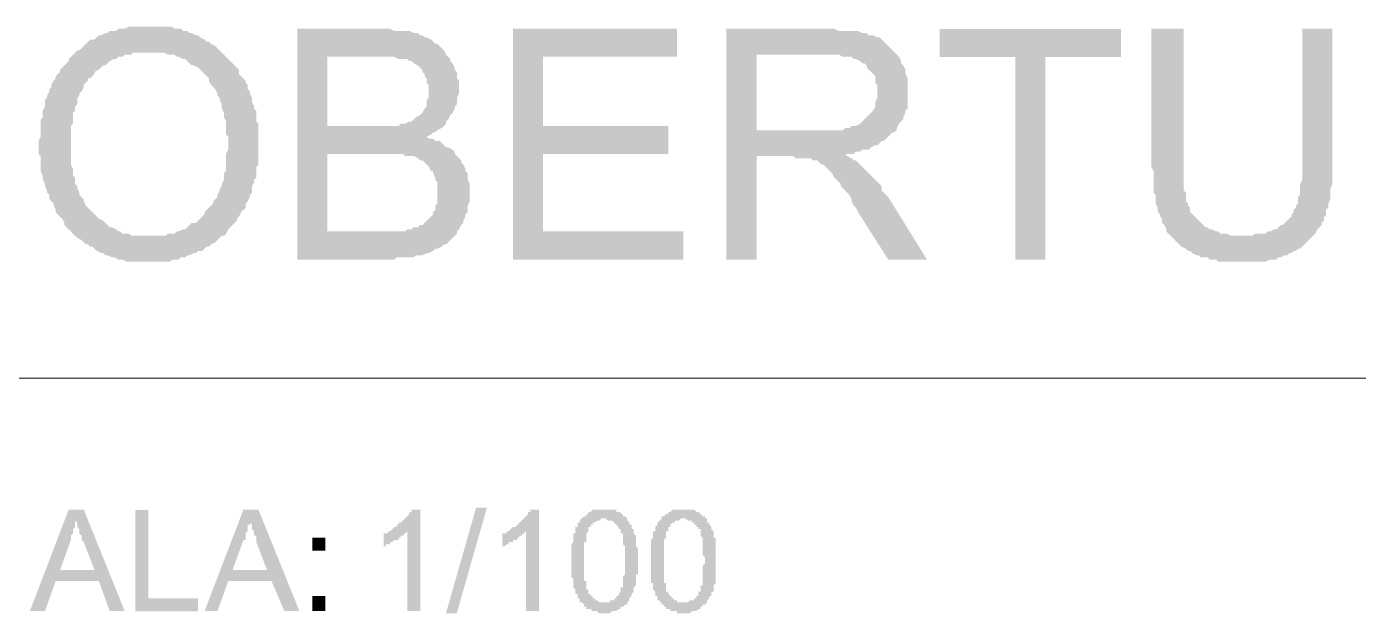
# Model space of a CAD drawing. Header units: millimetres. Extents: x 905 to 942.7, y 610.5 to 634.5.
# Drawn here: x 907.418 to 910.033, y 610.942 to 612.094 of the extents above; entities that cross this region are included whole.
import ezdxf

# ---------------------------------------------------------------- set-up
doc = ezdxf.new("R2010")
doc.units = ezdxf.units.MM
doc.layers.add('PDF5_SIMB_02', color=7, linetype='Continuous')
doc.layers.add('PDF5_SIMB_TXT', color=7, linetype='Continuous')

msp = doc.modelspace()

# ---------------------------------------------------------------- hatches: boundary and pattern name
at = {"layer": 'PDF5_SIMB_TXT', "transparency": 33554559}
h = msp.add_hatch(color=256, dxfattribs=at)
h.paths.add_polyline_path([(907.4418, 611.8569), (907.4418, 611.8653), (907.4418, 611.8696), (907.446, 611.878), (907.446, 611.8865), (907.446, 611.8907), (907.446, 611.8992), (907.446, 611.9034), (907.446, 611.9119), (907.4502, 611.9161), (907.4502, 611.9246), (907.4502, 611.9288), (907.4545, 611.9373), (907.4545, 611.9415), (907.4545, 611.95), (907.4587, 611.9542), (907.4587, 611.9585), (907.4629, 611.9669), (907.4629, 611.9712), (907.4672, 611.9754), (907.4672, 611.9796), (907.4714, 611.9881), (907.4756, 611.9923), (907.4756, 611.9966), (907.4799, 612.0008), (907.4841, 612.005), (907.4841, 612.0093), (907.4883, 612.0135), (907.4926, 612.0177), (907.4968, 612.022), (907.501, 612.0262), (907.501, 612.0304), (907.5053, 612.0347), (907.5095, 612.0389), (907.5137, 612.0431), (907.518, 612.0474), (907.5222, 612.0474), (907.5264, 612.0516), (907.5307, 612.0558), (907.5349, 612.0601), (907.5391, 612.0643), (907.5434, 612.0685), (907.5518, 612.0685), (907.5561, 612.0728), (907.5603, 612.077), (907.5645, 612.077), (907.573, 612.0812), (907.5772, 612.0812), (907.5815, 612.0855), (907.5899, 612.0855), (907.5942, 612.0855), (907.5984, 612.0897), (907.6069, 612.0897), (907.6111, 612.0897), (907.6196, 612.0939), (907.6238, 612.0939), (907.6323, 612.0939), (907.6365, 612.0939), (907.645, 612.0939), (907.6492, 612.0939), (907.6577, 612.0939), (907.6577, 612.0939), (907.6661, 612.0939), (907.6704, 612.0939), (907.6788, 612.0939), (907.6831, 612.0939), (907.6915, 612.0939), (907.6958, 612.0939), (907.7042, 612.0939), (907.7085, 612.0897), (907.7169, 612.0897), (907.7212, 612.0897), (907.7254, 612.0855), (907.7339, 612.0855), (907.7381, 612.0812), (907.7423, 612.0812), (907.7508, 612.077), (907.755, 612.077), (907.7593, 612.0728), (907.7677, 612.0685), (907.772, 612.0643), (907.772, 612.0643), (907.7762, 612.0643), (907.7804, 612.0601), (907.7889, 612.0558), (907.7931, 612.0516), (907.7974, 612.0474), (907.8016, 612.0431), (907.8059, 612.0389), (907.8101, 612.0347), (907.8143, 612.0304), (907.8186, 612.0262), (907.8228, 612.022), (907.827, 612.0177), (907.8313, 612.0135), (907.8355, 612.0093), (907.8355, 612.0008), (907.8397, 611.9966), (907.844, 611.9923), (907.8482, 611.9881), (907.8482, 611.9839), (907.8524, 611.9796), (907.8524, 611.9712), (907.8567, 611.9669), (907.8567, 611.9627), (907.8609, 611.9542), (907.8609, 611.95), (907.8609, 611.9458), (907.8651, 611.9373), (907.8651, 611.9331), (907.8694, 611.9288), (907.8694, 611.9204), (907.8694, 611.9161), (907.8694, 611.9077), (907.8736, 611.9034), (907.8736, 611.895), (907.8736, 611.8907), (907.8736, 611.8823), (907.8736, 611.878), (907.8736, 611.8696), (907.8736, 611.8653), (907.8736, 611.8611), (907.8736, 611.8569), (907.8736, 611.8484), (907.8736, 611.8442), (907.8736, 611.8357), (907.8736, 611.8315), (907.8736, 611.823), (907.8694, 611.8188), (907.8694, 611.8103), (907.8694, 611.8061), (907.8694, 611.7976), (907.8651, 611.7934), (907.8651, 611.7891), (907.8609, 611.7807), (907.8609, 611.7764), (907.8609, 611.768), (907.8567, 611.7637), (907.8567, 611.7595), (907.8524, 611.751), (907.8482, 611.7468), (907.8482, 611.7426), (907.8482, 611.7383), (907.844, 611.7341), (907.8397, 611.7299), (907.8355, 611.7214), (907.8313, 611.7172), (907.8313, 611.7129), (907.827, 611.7087), (907.8228, 611.7045), (907.8186, 611.7002), (907.8143, 611.696), (907.8101, 611.6875), (907.8059, 611.6833), (907.8016, 611.6833), (907.7974, 611.6791), (907.7931, 611.6748), (907.7889, 611.6706), (907.7804, 611.6664), (907.7762, 611.6621), (907.772, 611.6621), (907.7677, 611.6579), (907.7635, 611.6537), (907.755, 611.6537), (907.7508, 611.6494), (907.7466, 611.6494), (907.7381, 611.6452), (907.7339, 611.6452), (907.7296, 611.641), (907.7212, 611.641), (907.7169, 611.6367), (907.7127, 611.6367), (907.7042, 611.6367), (907.7, 611.6325), (907.6915, 611.6325), (907.6873, 611.6325), (907.6788, 611.6325), (907.6746, 611.6325), (907.6661, 611.6325), (907.6619, 611.6325), (907.6577, 611.6325), (907.6534, 611.6325), (907.645, 611.6325), (907.6407, 611.6325), (907.6323, 611.6325), (907.628, 611.6325), (907.6196, 611.6325), (907.6153, 611.6325), (907.6069, 611.6367), (907.6026, 611.6367), (907.5984, 611.6367), (907.5899, 611.641), (907.5857, 611.641), (907.5772, 611.6452), (907.573, 611.6452), (907.5688, 611.6494), (907.5645, 611.6494), (907.5561, 611.6537), (907.5518, 611.6579), (907.5476, 611.6621), (907.5434, 611.6621), (907.5391, 611.6664), (907.5349, 611.6664), (907.5307, 611.6706), (907.5264, 611.6748), (907.518, 611.6791), (907.5137, 611.6833), (907.5095, 611.6875), (907.5053, 611.6918), (907.501, 611.696), (907.4968, 611.7002), (907.4926, 611.7045), (907.4926, 611.7087), (907.4883, 611.7172), (907.4841, 611.7214), (907.4799, 611.7256), (907.4756, 611.7299), (907.4756, 611.7341), (907.4714, 611.7426), (907.4714, 611.7468), (907.4672, 611.751), (907.4629, 611.7553), (907.4629, 611.7637), (907.4587, 611.768), (907.4587, 611.7722), (907.4545, 611.7807), (907.4545, 611.7849), (907.4502, 611.7934), (907.4502, 611.7976), (907.4502, 611.8018), (907.446, 611.8103), (907.446, 611.8145), (907.446, 611.823), (907.446, 611.8272), (907.446, 611.8357), (907.446, 611.8399), (907.4418, 611.8442), (907.4418, 611.8526), (907.4418, 611.8569)], flags=0)
h.paths.add_polyline_path([(907.5053, 611.8569), (907.5053, 611.8484), (907.5053, 611.8442), (907.5053, 611.8357), (907.5053, 611.8272), (907.5053, 611.823), (907.5095, 611.8145), (907.5095, 611.8103), (907.5095, 611.8018), (907.5137, 611.7976), (907.5137, 611.7934), (907.5137, 611.7849), (907.518, 611.7807), (907.518, 611.7764), (907.5222, 611.768), (907.5222, 611.7637), (907.5264, 611.7595), (907.5307, 611.7553), (907.5307, 611.751), (907.5349, 611.7426), (907.5391, 611.7383), (907.5434, 611.7341), (907.5476, 611.7299), (907.5476, 611.7299), (907.5518, 611.7256), (907.5561, 611.7214), (907.5603, 611.7172), (907.5688, 611.7129), (907.573, 611.7087), (907.5772, 611.7045), (907.5815, 611.7002), (907.5857, 611.7002), (907.5942, 611.696), (907.5984, 611.6918), (907.6026, 611.6918), (907.6069, 611.6875), (907.6153, 611.6875), (907.6196, 611.6875), (907.6238, 611.6833), (907.6323, 611.6833), (907.6365, 611.6833), (907.645, 611.6833), (907.6492, 611.6833), (907.6577, 611.6833), (907.6577, 611.6833), (907.6661, 611.6833), (907.6704, 611.6833), (907.6788, 611.6833), (907.6831, 611.6833), (907.6915, 611.6833), (907.6958, 611.6875), (907.7, 611.6875), (907.7085, 611.6875), (907.7127, 611.6918), (907.7169, 611.6918), (907.7254, 611.696), (907.7296, 611.696), (907.7339, 611.7002), (907.7381, 611.7045), (907.7423, 611.7087), (907.7508, 611.7087), (907.755, 611.7129), (907.7593, 611.7172), (907.7635, 611.7214), (907.7677, 611.7256), (907.7677, 611.7299), (907.772, 611.7341), (907.7762, 611.7383), (907.7804, 611.7426), (907.7847, 611.7468), (907.7847, 611.751), (907.7889, 611.7553), (907.7931, 611.7595), (907.7931, 611.7637), (907.7974, 611.7722), (907.7974, 611.7764), (907.8016, 611.7807), (907.8016, 611.7849), (907.8059, 611.7934), (907.8059, 611.7976), (907.8059, 611.8061), (907.8101, 611.8103), (907.8101, 611.8188), (907.8101, 611.823), (907.8101, 611.8315), (907.8101, 611.8357), (907.8101, 611.8442), (907.8143, 611.8526), (907.8143, 611.8569), (907.8143, 611.8611), (907.8143, 611.8696), (907.8143, 611.878), (907.8101, 611.8823), (907.8101, 611.8907), (907.8101, 611.895), (907.8101, 611.9034), (907.8101, 611.9077), (907.8059, 611.9161), (907.8059, 611.9204), (907.8059, 611.9246), (907.8016, 611.9331), (907.8016, 611.9373), (907.8016, 611.9415), (907.7974, 611.95), (907.7974, 611.9542), (907.7931, 611.9585), (907.7931, 611.9627), (907.7889, 611.9712), (907.7847, 611.9754), (907.7804, 611.9796), (907.7762, 611.9881), (907.7762, 611.9923), (907.772, 611.9966), (907.7677, 612.0008), (907.7635, 612.005), (907.7593, 612.0093), (907.755, 612.0135), (907.7466, 612.0177), (907.7423, 612.0177), (907.7381, 612.022), (907.7339, 612.0262), (907.7296, 612.0304), (907.7254, 612.0304), (907.7169, 612.0347), (907.7127, 612.0347), (907.7085, 612.0389), (907.7, 612.0389), (907.6958, 612.0389), (907.6873, 612.0431), (907.6831, 612.0431), (907.6746, 612.0431), (907.6704, 612.0431), (907.6619, 612.0431), (907.6577, 612.0431), (907.6534, 612.0431), (907.645, 612.0431), (907.6407, 612.0431), (907.6323, 612.0431), (907.628, 612.0431), (907.6238, 612.0389), (907.6153, 612.0389), (907.6111, 612.0389), (907.6069, 612.0347), (907.5984, 612.0347), (907.5942, 612.0304), (907.5899, 612.0304), (907.5815, 612.0262), (907.5772, 612.022), (907.573, 612.0177), (907.5688, 612.0177), (907.5645, 612.0135), (907.5603, 612.0093), (907.5518, 612.005), (907.5518, 612.0008), (907.5476, 611.9966), (907.5434, 611.9923), (907.5391, 611.9923), (907.5391, 611.9881), (907.5349, 611.9839), (907.5307, 611.9796), (907.5307, 611.9754), (907.5264, 611.9669), (907.5222, 611.9627), (907.5222, 611.9585), (907.518, 611.9542), (907.518, 611.95), (907.518, 611.9415), (907.5137, 611.9373), (907.5137, 611.9288), (907.5095, 611.9246), (907.5095, 611.9204), (907.5095, 611.9119), (907.5095, 611.9034), (907.5053, 611.8992), (907.5053, 611.8907), (907.5053, 611.8823), (907.5053, 611.878), (907.5053, 611.8696), (907.5053, 611.8611), (907.5053, 611.8569)], flags=0)
h = msp.add_hatch(color=256, dxfattribs=at)
h.paths.add_polyline_path([(907.9498, 611.6367), (907.9498, 612.0897), (908.1149, 612.0897), (908.1234, 612.0897), (908.1318, 612.0897), (908.1403, 612.0855), (908.1445, 612.0855), (908.153, 612.0855), (908.1572, 612.0855), (908.1657, 612.0855), (908.1699, 612.0855), (908.1784, 612.0812), (908.1826, 612.0812), (908.1869, 612.0812), (908.1911, 612.077), (908.1953, 612.077), (908.1996, 612.0728), (908.2038, 612.0728), (908.2123, 612.0685), (908.2165, 612.0643), (908.2207, 612.0601), (908.225, 612.0601), (908.2292, 612.0558), (908.2334, 612.0516), (908.2377, 612.0474), (908.2419, 612.0389), (908.2461, 612.0347), (908.2504, 612.0304), (908.2504, 612.0262), (908.2546, 612.022), (908.2588, 612.0135), (908.2588, 612.0093), (908.2631, 612.005), (908.2631, 611.9966), (908.2631, 611.9923), (908.2673, 611.9881), (908.2673, 611.9796), (908.2673, 611.9754), (908.2673, 611.9712), (908.2673, 611.9669), (908.2673, 611.9627), (908.2631, 611.9542), (908.2631, 611.95), (908.2631, 611.9415), (908.2588, 611.9373), (908.2588, 611.9331), (908.2546, 611.9246), (908.2504, 611.9204), (908.2504, 611.9204), (908.2461, 611.9119), (908.2419, 611.9077), (908.2419, 611.9034), (908.2377, 611.8992), (908.2334, 611.895), (908.225, 611.8907), (908.2207, 611.8865), (908.2165, 611.8865), (908.2123, 611.8823), (908.2038, 611.878), (908.2038, 611.878), (908.208, 611.8738), (908.2165, 611.8738), (908.2207, 611.8696), (908.2292, 611.8696), (908.2334, 611.8653), (908.2377, 611.8611), (908.2419, 611.8569), (908.2461, 611.8569), (908.2546, 611.8526), (908.2588, 611.8484), (908.2588, 611.8442), (908.2631, 611.8399), (908.2673, 611.8357), (908.2715, 611.8315), (908.2715, 611.8272), (908.2758, 611.823), (908.28, 611.8145), (908.28, 611.8103), (908.2842, 611.8061), (908.2842, 611.7976), (908.2842, 611.7934), (908.2885, 611.7849), (908.2885, 611.7807), (908.2885, 611.7722), (908.2885, 611.768), (908.2885, 611.7637), (908.2885, 611.7553), (908.2885, 611.751), (908.2842, 611.7426), (908.2842, 611.7383), (908.2842, 611.7299), (908.28, 611.7256), (908.28, 611.7214), (908.2758, 611.7129), (908.2758, 611.7087), (908.2715, 611.7045), (908.2673, 611.696), (908.2631, 611.6918), (908.2631, 611.6875), (908.2588, 611.6833), (908.2546, 611.6791), (908.2504, 611.6748), (908.2461, 611.6706), (908.2419, 611.6664), (908.2377, 611.6664), (908.2334, 611.6621), (908.225, 611.6579), (908.2207, 611.6579), (908.2165, 611.6537), (908.208, 611.6494), (908.2038, 611.6494), (908.1953, 611.6452), (908.1911, 611.6452), (908.1869, 611.6452), (908.1826, 611.6452), (908.1784, 611.641), (908.1699, 611.641), (908.1657, 611.641), (908.1572, 611.641), (908.153, 611.641), (908.1445, 611.641), (908.1403, 611.6367), (908.1318, 611.6367), (908.1234, 611.6367), (908.1191, 611.6367)], flags=0)
h.paths.add_polyline_path([(908.0091, 611.8992), (908.1064, 611.8992), (908.1149, 611.8992), (908.1191, 611.8992), (908.1276, 611.8992), (908.1361, 611.8992), (908.1403, 611.8992), (908.1488, 611.8992), (908.153, 611.9034), (908.1572, 611.9034), (908.1615, 611.9034), (908.1615, 611.9034), (908.1699, 611.9077), (908.1742, 611.9077), (908.1784, 611.9119), (908.1826, 611.9161), (908.1911, 611.9204), (908.1953, 611.9246), (908.1953, 611.9246), (908.1996, 611.9331), (908.2038, 611.9373), (908.2038, 611.9415), (908.2038, 611.95), (908.208, 611.9542), (908.208, 611.9627), (908.208, 611.9669), (908.208, 611.9712), (908.208, 611.9796), (908.2038, 611.9839), (908.2038, 611.9923), (908.1996, 611.9966), (908.1996, 612.0008), (908.1953, 612.005), (908.1953, 612.0093), (908.1911, 612.0135), (908.1869, 612.0177), (908.1784, 612.022), (908.1742, 612.0262), (908.1699, 612.0262), (908.1657, 612.0304), (908.1615, 612.0304), (908.1572, 612.0304), (908.153, 612.0304), (908.1488, 612.0304), (908.1403, 612.0347), (908.1361, 612.0347), (908.1276, 612.0347), (908.1234, 612.0347), (908.1149, 612.0347), (908.1064, 612.0347), (908.098, 612.0347), (908.098, 612.0347), (908.0091, 612.0347)], flags=0)
h.paths.add_polyline_path([(908.0091, 611.6918), (908.1191, 611.6918), (908.1276, 611.6918), (908.1361, 611.6918), (908.1445, 611.6918), (908.1488, 611.6918), (908.153, 611.6918), (908.1572, 611.6918), (908.1615, 611.6918), (908.1657, 611.696), (908.1742, 611.696), (908.1784, 611.7002), (908.1869, 611.7002), (908.1911, 611.7045), (908.1953, 611.7045), (908.1996, 611.7087), (908.2038, 611.7129), (908.208, 611.7172), (908.2123, 611.7214), (908.2165, 611.7256), (908.2165, 611.7299), (908.2207, 611.7341), (908.2207, 611.7426), (908.225, 611.7468), (908.225, 611.7553), (908.225, 611.7595), (908.225, 611.768), (908.225, 611.768), (908.225, 611.7764), (908.225, 611.7807), (908.225, 611.7891), (908.2207, 611.7934), (908.2207, 611.7976), (908.2165, 611.8061), (908.2165, 611.8103), (908.2123, 611.8103), (908.208, 611.8188), (908.2038, 611.823), (908.1996, 611.8272), (908.1953, 611.8315), (908.1911, 611.8315), (908.1869, 611.8357), (908.1784, 611.8399), (908.1784, 611.8399), (908.1742, 611.8399), (908.1699, 611.8399), (908.1615, 611.8399), (908.1572, 611.8442), (908.153, 611.8442), (908.1445, 611.8442), (908.1403, 611.8442), (908.1318, 611.8442), (908.1234, 611.8442), (908.1191, 611.8442), (908.1107, 611.8442), (908.0091, 611.8442)], flags=0)
for points in [[(908.3732, 611.6367), (908.3732, 612.0897), (908.6949, 612.0897), (908.6949, 612.0347), (908.4324, 612.0347), (908.4324, 611.8992), (908.678, 611.8992), (908.678, 611.8442), (908.4324, 611.8442), (908.4324, 611.6918), (908.7076, 611.6918), (908.7076, 611.6367)], [(909.3592, 611.6365), (909.3592, 612.0344), (909.211, 612.0344), (909.211, 612.0894), (909.5667, 612.0894), (909.5667, 612.0344), (909.4185, 612.0344), (909.4185, 611.6365)], [(909.9227, 612.0897), (909.9819, 612.0897), (909.9819, 611.8272), (909.9819, 611.8188), (909.9819, 611.8145), (909.9819, 611.8061), (909.9819, 611.7976), (909.9819, 611.7934), (909.9819, 611.7849), (909.9777, 611.7764), (909.9777, 611.7722), (909.9777, 611.768), (909.9777, 611.7595), (909.9777, 611.7553), (909.9735, 611.7468), (909.9735, 611.7426), (909.9735, 611.7383), (909.9692, 611.7341), (909.9692, 611.7256), (909.9692, 611.7214), (909.965, 611.7214), (909.965, 611.7129), (909.9608, 611.7087), (909.9608, 611.7045), (909.9565, 611.7002), (909.9523, 611.696), (909.9481, 611.6875), (909.9438, 611.6833), (909.9396, 611.6791), (909.9354, 611.6748), (909.9311, 611.6706), (909.9269, 611.6664), (909.9227, 611.6621), (909.9184, 611.6579), (909.9142, 611.6579), (909.91, 611.6537), (909.9057, 611.6537), (909.9015, 611.6494), (909.8973, 611.6494), (909.893, 611.6452), (909.8888, 611.6452), (909.8803, 611.641), (909.8761, 611.641), (909.8719, 611.6367), (909.8634, 611.6367), (909.8592, 611.6367), (909.8507, 611.6325), (909.8465, 611.6325), (909.838, 611.6325), (909.8338, 611.6325), (909.8253, 611.6325), (909.8168, 611.6325), (909.8126, 611.6325), (909.8084, 611.6325), (909.7999, 611.6325), (909.7914, 611.6325), (909.783, 611.6325), (909.7787, 611.6325), (909.7703, 611.6325), (909.766, 611.6325), (909.7576, 611.6325), (909.7533, 611.6367), (909.7449, 611.6367), (909.7406, 611.6367), (909.7364, 611.641), (909.7279, 611.641), (909.7237, 611.641), (909.7195, 611.6452), (909.7152, 611.6452), (909.7068, 611.6494), (909.7025, 611.6537), (909.7025, 611.6537), (909.6983, 611.6537), (909.6941, 611.6579), (909.6856, 611.6621), (909.6814, 611.6664), (909.6771, 611.6706), (909.6729, 611.6748), (909.6687, 611.6791), (909.6644, 611.6833), (909.6602, 611.6875), (909.656, 611.6918), (909.656, 611.696), (909.6517, 611.7045), (909.6475, 611.7087), (909.6475, 611.7129), (909.6475, 611.7172), (909.6433, 611.7214), (909.6433, 611.7256), (909.639, 611.7299), (909.639, 611.7341), (909.639, 611.7383), (909.6348, 611.7468), (909.6348, 611.751), (909.6348, 611.7553), (909.6348, 611.7637), (909.6306, 611.768), (909.6306, 611.7764), (909.6306, 611.7807), (909.6306, 611.7891), (909.6306, 611.7934), (909.6306, 611.8018), (909.6306, 611.8103), (909.6263, 611.8188), (909.6263, 611.823), (909.6263, 611.8272), (909.6263, 612.0897), (909.6898, 612.0897), (909.6898, 611.8272), (909.6898, 611.8188), (909.6898, 611.8103), (909.6898, 611.8061), (909.6898, 611.7976), (909.6898, 611.7891), (909.6898, 611.7849), (909.6898, 611.7764), (909.6898, 611.7722), (909.6941, 611.768), (909.6941, 611.7595), (909.6941, 611.7553), (909.6941, 611.751), (909.6983, 611.7468), (909.6983, 611.7426), (909.6983, 611.7426), (909.7025, 611.7383), (909.7025, 611.7299), (909.7068, 611.7256), (909.711, 611.7214), (909.7152, 611.7172), (909.7195, 611.7129), (909.7237, 611.7087), (909.7279, 611.7045), (909.7322, 611.7002), (909.7364, 611.7002), (909.7406, 611.696), (909.7449, 611.696), (909.7533, 611.6918), (909.7576, 611.6918), (909.7618, 611.6875), (909.7703, 611.6875), (909.7745, 611.6875), (909.783, 611.6833), (909.7872, 611.6833), (909.7957, 611.6833), (909.7999, 611.6833), (909.8084, 611.6833), (909.8168, 611.6833), (909.8253, 611.6833), (909.8295, 611.6875), (909.838, 611.6875), (909.8422, 611.6875), (909.8507, 611.6875), (909.8549, 611.6918), (909.8592, 611.6918), (909.8676, 611.696), (909.8719, 611.696), (909.8761, 611.7002), (909.8803, 611.7045), (909.8846, 611.7045), (909.8888, 611.7087), (909.893, 611.7129), (909.893, 611.7129), (909.8973, 611.7172), (909.9015, 611.7214), (909.9015, 611.7256), (909.9057, 611.7299), (909.9057, 611.7341), (909.91, 611.7383), (909.91, 611.7426), (909.9142, 611.7468), (909.9142, 611.751), (909.9142, 611.7595), (909.9184, 611.7637), (909.9184, 611.7722), (909.9184, 611.7764), (909.9184, 611.7849), (909.9227, 611.7934), (909.9227, 611.7976), (909.9227, 611.8061), (909.9227, 611.8145), (909.9227, 611.823), (909.9227, 611.8272)], [(907.632, 610.9464), (907.632, 611.1454), (907.6574, 611.1454), (907.6574, 610.9718), (907.7547, 610.9718), (907.7547, 610.9464)], [(908.1911, 610.9466), (908.1657, 610.9466), (908.1657, 611.1033), (908.1657, 611.1033), (908.1615, 611.099), (908.1615, 611.099), (908.1573, 611.0948), (908.1573, 611.0948), (908.153, 611.0948), (908.153, 611.0906), (908.1488, 611.0906), (908.1488, 611.0863), (908.1446, 611.0863), (908.1446, 611.0863), (908.1403, 611.0863), (908.1361, 611.0821), (908.1361, 611.0821), (908.1319, 611.0821), (908.1319, 611.0779), (908.1276, 611.0779), (908.1234, 611.0779), (908.1234, 611.0736), (908.1192, 611.0736), (908.1192, 611.0736), (908.1192, 611.0736), (908.1192, 611.099), (908.1192, 611.099), (908.1234, 611.099), (908.1276, 611.099), (908.1276, 611.1033), (908.1319, 611.1033), (908.1319, 611.1033), (908.1361, 611.1075), (908.1361, 611.1075), (908.1403, 611.1117), (908.1403, 611.1117), (908.1446, 611.1117), (908.1446, 611.116), (908.1488, 611.116), (908.1488, 611.1202), (908.153, 611.1202), (908.153, 611.1202), (908.1573, 611.1244), (908.1573, 611.1244), (908.1615, 611.1287), (908.1615, 611.1287), (908.1657, 611.1329), (908.1657, 611.1329), (908.17, 611.1371), (908.17, 611.1371), (908.17, 611.1414), (908.1742, 611.1414), (908.1742, 611.1456), (908.1742, 611.1456), (908.1742, 611.1456), (908.1911, 611.1456)], [(908.424, 610.9466), (908.3986, 610.9466), (908.3986, 611.1033), (908.3986, 611.1033), (908.3943, 611.099), (908.3943, 611.099), (908.3901, 611.0948), (908.3901, 611.0948), (908.3859, 611.0948), (908.3859, 611.0906), (908.3816, 611.0906), (908.3816, 611.0863), (908.3774, 611.0863), (908.3774, 611.0863), (908.3732, 611.0863), (908.3732, 611.0821), (908.3689, 611.0821), (908.3647, 611.0821), (908.3647, 611.0779), (908.3605, 611.0779), (908.3605, 611.0779), (908.3562, 611.0736), (908.352, 611.0736), (908.352, 611.0736), (908.352, 611.0736), (908.352, 611.099), (908.352, 611.099), (908.3562, 611.099), (908.3605, 611.099), (908.3605, 611.1033), (908.3647, 611.1033), (908.3647, 611.1033), (908.3689, 611.1075), (908.3689, 611.1075), (908.3732, 611.1117), (908.3732, 611.1117), (908.3774, 611.1117), (908.3816, 611.116), (908.3816, 611.116), (908.3859, 611.1202), (908.3859, 611.1202), (908.3859, 611.1202), (908.3901, 611.1244), (908.3901, 611.1244), (908.3943, 611.1287), (908.3943, 611.1287), (908.3986, 611.1329), (908.3986, 611.1329), (908.4028, 611.1371), (908.4028, 611.1371), (908.4028, 611.1414), (908.407, 611.1414), (908.407, 611.1456), (908.407, 611.1456), (908.407, 611.1456), (908.424, 611.1456)]]:
    msp.add_hatch(color=256, dxfattribs=at).paths.add_polyline_path(points)
h = msp.add_hatch(color=256, dxfattribs=at)
h.paths.add_polyline_path([(908.7923, 611.6367), (908.7923, 612.0897), (908.9913, 612.0897), (908.9997, 612.0897), (909.004, 612.0897), (909.0124, 612.0855), (909.0209, 612.0855), (909.0251, 612.0855), (909.0336, 612.0855), (909.0378, 612.0855), (909.0463, 612.0855), (909.0505, 612.0855), (909.059, 612.0812), (909.0632, 612.0812), (909.0675, 612.0812), (909.0717, 612.077), (909.0759, 612.077), (909.0802, 612.077), (909.0886, 612.0728), (909.0929, 612.0728), (909.0971, 612.0685), (909.1013, 612.0643), (909.1056, 612.0601), (909.1098, 612.0558), (909.114, 612.0516), (909.1183, 612.0474), (909.1225, 612.0431), (909.1267, 612.0389), (909.131, 612.0347), (909.1352, 612.0262), (909.1352, 612.022), (909.1394, 612.0177), (909.1437, 612.0093), (909.1437, 612.005), (909.1437, 612.0008), (909.1479, 611.9923), (909.1479, 611.9881), (909.1479, 611.9796), (909.1479, 611.9754), (909.1479, 611.9669), (909.1479, 611.9669), (909.1479, 611.9585), (909.1479, 611.9542), (909.1479, 611.9458), (909.1479, 611.9415), (909.1479, 611.9331), (909.1437, 611.9288), (909.1437, 611.9246), (909.1394, 611.9161), (909.1394, 611.9119), (909.1352, 611.9077), (909.131, 611.9034), (909.1267, 611.895), (909.1267, 611.8907), (909.1225, 611.8865), (909.1183, 611.8865), (909.114, 611.8823), (909.1098, 611.878), (909.1056, 611.8738), (909.1013, 611.8696), (909.0971, 611.8696), (909.0929, 611.8653), (909.0886, 611.8611), (909.0844, 611.8611), (909.0759, 611.8569), (909.0717, 611.8526), (909.0675, 611.8526), (909.059, 611.8526), (909.0548, 611.8484), (909.0463, 611.8484), (909.0421, 611.8442), (909.0336, 611.8442), (909.0251, 611.8442), (909.0251, 611.8442), (909.0294, 611.8399), (909.0378, 611.8357), (909.0421, 611.8315), (909.0463, 611.8315), (909.0505, 611.8272), (909.0548, 611.823), (909.059, 611.8188), (909.0632, 611.8145), (909.0675, 611.8103), (909.0717, 611.8061), (909.0759, 611.8018), (909.0802, 611.7976), (909.0844, 611.7934), (909.0886, 611.7891), (909.0929, 611.7849), (909.0971, 611.7807), (909.0971, 611.7722), (909.1013, 611.768), (909.1056, 611.7637), (909.1098, 611.7595), (909.186, 611.6367), (909.1098, 611.6367), (909.0505, 611.7299), (909.0463, 611.7383), (909.0421, 611.7426), (909.0378, 611.751), (909.0378, 611.7553), (909.0336, 611.7637), (909.0294, 611.768), (909.0251, 611.7722), (909.0209, 611.7764), (909.0167, 611.7807), (909.0167, 611.7849), (909.0124, 611.7891), (909.0082, 611.7934), (909.0082, 611.7934), (909.004, 611.7976), (908.9997, 611.8061), (908.9955, 611.8103), (908.9913, 611.8145), (908.987, 611.8188), (908.9828, 611.823), (908.9786, 611.823), (908.9743, 611.8272), (908.9701, 611.8315), (908.9616, 611.8315), (908.9574, 611.8357), (908.9532, 611.8357), (908.9489, 611.8357), (908.9405, 611.8357), (908.9362, 611.8357), (908.9278, 611.8357), (908.9235, 611.8399), (908.9193, 611.8399), (908.8516, 611.8399), (908.8516, 611.6367)], flags=0)
h.paths.add_polyline_path([(908.8516, 611.8907), (908.9786, 611.8907), (908.987, 611.8907), (908.9913, 611.8907), (908.9997, 611.8907), (909.0082, 611.8907), (909.0124, 611.8907), (909.0209, 611.8907), (909.0251, 611.895), (909.0294, 611.895), (909.0336, 611.895), (909.0378, 611.8992), (909.0421, 611.8992), (909.0463, 611.8992), (909.0548, 611.9034), (909.059, 611.9077), (909.0632, 611.9119), (909.0675, 611.9161), (909.0717, 611.9204), (909.0759, 611.9246), (909.0759, 611.9246), (909.0802, 611.9288), (909.0844, 611.9373), (909.0844, 611.9415), (909.0844, 611.9458), (909.0886, 611.9542), (909.0886, 611.9585), (909.0886, 611.9669), (909.0886, 611.9712), (909.0886, 611.9796), (909.0844, 611.9839), (909.0844, 611.9881), (909.0844, 611.9966), (909.0802, 612.0008), (909.0759, 612.005), (909.0717, 612.0093), (909.0675, 612.0135), (909.0675, 612.0177), (909.0632, 612.022), (909.059, 612.022), (909.0548, 612.0262), (909.0463, 612.0304), (909.0421, 612.0304), (909.0378, 612.0347), (909.0336, 612.0347), (909.0251, 612.0347), (909.0209, 612.0347), (909.0124, 612.0389), (909.004, 612.0389), (908.9997, 612.0389), (908.9913, 612.0389), (908.8516, 612.0389)], flags=0)
h = msp.add_hatch(color=256, dxfattribs=at)
h.paths.add_polyline_path([(907.4248, 610.9466), (907.501, 611.1456), (907.5307, 611.1456), (907.6111, 610.9466), (907.5815, 610.9466), (907.5603, 611.0059), (907.4756, 611.0059), (907.4545, 610.9466)], flags=0)
h.paths.add_polyline_path([(907.4841, 611.0271), (907.5518, 611.0271), (907.5307, 611.0821), (907.5264, 611.0863), (907.5264, 611.0906), (907.5264, 611.0948), (907.5264, 611.0948), (907.5222, 611.099), (907.5222, 611.1033), (907.5222, 611.1033), (907.5222, 611.1075), (907.518, 611.1117), (907.518, 611.1117), (907.518, 611.116), (907.518, 611.116), (907.518, 611.1202), (907.518, 611.1202), (907.5137, 611.1244), (907.5137, 611.1244), (907.5137, 611.1244), (907.5137, 611.1202), (907.5137, 611.116), (907.5137, 611.116), (907.5137, 611.1117), (907.5095, 611.1075), (907.5095, 611.1075), (907.5095, 611.1033), (907.5095, 611.1033), (907.5095, 611.099), (907.5053, 611.0948), (907.5053, 611.0948), (907.5053, 611.0906), (907.5053, 611.0863), (907.5053, 611.0863)], flags=0)
h = msp.add_hatch(color=256, dxfattribs=at)
h.paths.add_polyline_path([(907.7678, 610.9466), (907.844, 611.1456), (907.8736, 611.1456), (907.954, 610.9466), (907.9244, 610.9466), (907.899, 611.0059), (907.8143, 611.0059), (907.7932, 610.9466)], flags=0)
h.paths.add_polyline_path([(907.8228, 611.0271), (907.8905, 611.0271), (907.8694, 611.0821), (907.8694, 611.0863), (907.8694, 611.0906), (907.8694, 611.0948), (907.8651, 611.0948), (907.8651, 611.099), (907.8651, 611.1033), (907.8651, 611.1033), (907.8609, 611.1075), (907.8609, 611.1117), (907.8609, 611.1117), (907.8609, 611.116), (907.8609, 611.116), (907.8567, 611.1202), (907.8567, 611.1202), (907.8567, 611.1244), (907.8567, 611.1244), (907.8567, 611.1244), (907.8567, 611.1202), (907.8567, 611.116), (907.8524, 611.116), (907.8524, 611.1117), (907.8524, 611.1075), (907.8524, 611.1075), (907.8524, 611.1033), (907.8524, 611.1033), (907.8482, 611.099), (907.8482, 611.0948), (907.8482, 611.0948), (907.8482, 611.0906), (907.8482, 611.0863), (907.844, 611.0863)], flags=0)
h = msp.add_hatch(color=256, dxfattribs=at)
h.paths.add_polyline_path([(908.4875, 611.044), (908.4875, 611.0482), (908.4875, 611.0525), (908.4875, 611.0567), (908.4875, 611.0567), (908.4875, 611.0609), (908.4875, 611.0652), (908.4875, 611.0694), (908.4875, 611.0694), (908.4875, 611.0736), (908.4875, 611.0779), (908.4875, 611.0779), (908.4917, 611.0821), (908.4917, 611.0863), (908.4917, 611.0863), (908.4917, 611.0906), (908.4917, 611.0906), (908.4917, 611.0948), (908.4917, 611.0948), (908.4917, 611.099), (908.4959, 611.099), (908.4959, 611.1033), (908.4959, 611.1033), (908.4959, 611.1075), (908.4959, 611.1117), (908.5002, 611.1117), (908.5002, 611.116), (908.5002, 611.1202), (908.5044, 611.1202), (908.5044, 611.1244), (908.5044, 611.1244), (908.5086, 611.1287), (908.5086, 611.1287), (908.5129, 611.1329), (908.5129, 611.1329), (908.5171, 611.1329), (908.5171, 611.1371), (908.5171, 611.1371), (908.5213, 611.1371), (908.5213, 611.1414), (908.5256, 611.1414), (908.5256, 611.1414), (908.5298, 611.1456), (908.534, 611.1456), (908.534, 611.1456), (908.5383, 611.1456), (908.5425, 611.1456), (908.5425, 611.1456), (908.5467, 611.1456), (908.551, 611.1456), (908.551, 611.1456), (908.551, 611.1456), (908.5552, 611.1456), (908.5594, 611.1456), (908.5594, 611.1456), (908.5637, 611.1456), (908.5679, 611.1456), (908.5679, 611.1456), (908.5721, 611.1456), (908.5764, 611.1456), (908.5764, 611.1414), (908.5806, 611.1414), (908.5806, 611.1414), (908.5848, 611.1414), (908.5848, 611.1371), (908.5891, 611.1371), (908.5891, 611.1329), (908.5933, 611.1329), (908.5933, 611.1329), (908.5975, 611.1287), (908.5975, 611.1287), (908.5975, 611.1244), (908.6018, 611.1202), (908.6018, 611.1202), (908.6018, 611.116), (908.606, 611.116), (908.606, 611.1117), (908.606, 611.1117), (908.606, 611.1075), (908.6102, 611.1075), (908.6102, 611.1033), (908.6102, 611.099), (908.6102, 611.099), (908.6145, 611.0948), (908.6145, 611.0906), (908.6145, 611.0906), (908.6145, 611.0863), (908.6145, 611.0863), (908.6145, 611.0821), (908.6145, 611.0821), (908.6145, 611.0779), (908.6145, 611.0779), (908.6145, 611.0736), (908.6187, 611.0694), (908.6187, 611.0694), (908.6187, 611.0652), (908.6187, 611.0609), (908.6187, 611.0567), (908.6187, 611.0567), (908.6187, 611.0525), (908.6187, 611.0482), (908.6187, 611.044), (908.6187, 611.044), (908.6187, 611.0398), (908.6187, 611.0398), (908.6187, 611.0355), (908.6187, 611.0313), (908.6187, 611.0271), (908.6187, 611.0271), (908.6187, 611.0228), (908.6187, 611.0186), (908.6145, 611.0186), (908.6145, 611.0144), (908.6145, 611.0101), (908.6145, 611.0101), (908.6145, 611.0059), (908.6145, 611.0017), (908.6145, 611.0017), (908.6145, 610.9974), (908.6145, 610.9974), (908.6102, 610.9932), (908.6102, 610.9932), (908.6102, 610.989), (908.6102, 610.989), (908.6102, 610.9847), (908.6102, 610.9847), (908.606, 610.9805), (908.606, 610.9763), (908.606, 610.9763), (908.6018, 610.972), (908.6018, 610.972), (908.6018, 610.9678), (908.5975, 610.9636), (908.5975, 610.9636), (908.5975, 610.9593), (908.5933, 610.9593), (908.5933, 610.9593), (908.5891, 610.9551), (908.5891, 610.9551), (908.5848, 610.9551), (908.5848, 610.9509), (908.5806, 610.9509), (908.5806, 610.9509), (908.5764, 610.9466), (908.5764, 610.9466), (908.5721, 610.9466), (908.5721, 610.9466), (908.5679, 610.9466), (908.5637, 610.9424), (908.5637, 610.9424), (908.5594, 610.9424), (908.5552, 610.9424), (908.5552, 610.9424), (908.551, 610.9424), (908.551, 610.9424), (908.5467, 610.9424), (908.5425, 610.9424), (908.5425, 610.9424), (908.5383, 610.9466), (908.534, 610.9466), (908.534, 610.9466), (908.5298, 610.9466), (908.5298, 610.9466), (908.5256, 610.9509), (908.5213, 610.9509), (908.5213, 610.9509), (908.5171, 610.9509), (908.5171, 610.9551), (908.5129, 610.9551), (908.5129, 610.9593), (908.5129, 610.9593), (908.5086, 610.9636), (908.5086, 610.9636), (908.5086, 610.9636), (908.5044, 610.9636), (908.5044, 610.9678), (908.5044, 610.9678), (908.5044, 610.972), (908.5002, 610.972), (908.5002, 610.9763), (908.5002, 610.9763), (908.5002, 610.9805), (908.4959, 610.9805), (908.4959, 610.9847), (908.4959, 610.9847), (908.4959, 610.989), (908.4959, 610.989), (908.4917, 610.9932), (908.4917, 610.9974), (908.4917, 610.9974), (908.4917, 611.0017), (908.4917, 611.0017), (908.4917, 611.0059), (908.4917, 611.0101), (908.4875, 611.0144), (908.4875, 611.0144), (908.4875, 611.0186), (908.4875, 611.0228), (908.4875, 611.0228), (908.4875, 611.0271), (908.4875, 611.0313), (908.4875, 611.0355), (908.4875, 611.0398), (908.4875, 611.0398), (908.4875, 611.044)], flags=0)
h.paths.add_polyline_path([(908.5129, 611.044), (908.5129, 611.0398), (908.5129, 611.0355), (908.5129, 611.0355), (908.5129, 611.0313), (908.5129, 611.0271), (908.5129, 611.0228), (908.5129, 611.0186), (908.5129, 611.0144), (908.5129, 611.0144), (908.5129, 611.0101), (908.5129, 611.0059), (908.5171, 611.0059), (908.5171, 611.0017), (908.5171, 611.0017), (908.5171, 610.9974), (908.5171, 610.9932), (908.5171, 610.9932), (908.5171, 610.989), (908.5213, 610.989), (908.5213, 610.9847), (908.5213, 610.9847), (908.5213, 610.9847), (908.5213, 610.9805), (908.5256, 610.9805), (908.5256, 610.9805), (908.5256, 610.9763), (908.5298, 610.9763), (908.5298, 610.972), (908.534, 610.972), (908.534, 610.9678), (908.5383, 610.9678), (908.5383, 610.9678), (908.5425, 610.9636), (908.5425, 610.9636), (908.5467, 610.9636), (908.5467, 610.9636), (908.551, 610.9636), (908.551, 610.9636), (908.5552, 610.9636), (908.5594, 610.9636), (908.5594, 610.9636), (908.5637, 610.9636), (908.5637, 610.9678), (908.5679, 610.9678), (908.5679, 610.9678), (908.5721, 610.9678), (908.5721, 610.972), (908.5764, 610.972), (908.5764, 610.9763), (908.5806, 610.9763), (908.5806, 610.9805), (908.5806, 610.9805), (908.5848, 610.9847), (908.5848, 610.9847), (908.5848, 610.9847), (908.5848, 610.989), (908.5848, 610.989), (908.5848, 610.9932), (908.5891, 610.9932), (908.5891, 610.9974), (908.5891, 610.9974), (908.5891, 611.0017), (908.5891, 611.0059), (908.5891, 611.0059), (908.5891, 611.0101), (908.5891, 611.0144), (908.5891, 611.0144), (908.5933, 611.0186), (908.5933, 611.0228), (908.5933, 611.0271), (908.5933, 611.0271), (908.5933, 611.0313), (908.5933, 611.0355), (908.5933, 611.0398), (908.5933, 611.044), (908.5933, 611.044), (908.5933, 611.0482), (908.5933, 611.0525), (908.5933, 611.0567), (908.5933, 611.0609), (908.5933, 611.0652), (908.5933, 611.0694), (908.5933, 611.0694), (908.5933, 611.0736), (908.5891, 611.0779), (908.5891, 611.0821), (908.5891, 611.0821), (908.5891, 611.0863), (908.5891, 611.0863), (908.5891, 611.0906), (908.5891, 611.0948), (908.5891, 611.0948), (908.5891, 611.099), (908.5848, 611.099), (908.5848, 611.1033), (908.5848, 611.1033), (908.5848, 611.1075), (908.5848, 611.1075), (908.5806, 611.1075), (908.5806, 611.1117), (908.5806, 611.1117), (908.5806, 611.1117), (908.5764, 611.116), (908.5764, 611.116), (908.5721, 611.1202), (908.5721, 611.1202), (908.5679, 611.1244), (908.5679, 611.1244), (908.5637, 611.1244), (908.5637, 611.1244), (908.5594, 611.1244), (908.5552, 611.1287), (908.5552, 611.1287), (908.551, 611.1287), (908.551, 611.1287), (908.5467, 611.1287), (908.5425, 611.1244), (908.5425, 611.1244), (908.5383, 611.1244), (908.5383, 611.1244), (908.534, 611.1202), (908.534, 611.1202), (908.5298, 611.1202), (908.5298, 611.116), (908.5256, 611.116), (908.5256, 611.1117), (908.5256, 611.1117), (908.5213, 611.1117), (908.5213, 611.1075), (908.5213, 611.1075), (908.5213, 611.1033), (908.5213, 611.1033), (908.5171, 611.099), (908.5171, 611.099), (908.5171, 611.0948), (908.5171, 611.0948), (908.5171, 611.0906), (908.5171, 611.0863), (908.5171, 611.0863), (908.5171, 611.0821), (908.5129, 611.0821), (908.5129, 611.0779), (908.5129, 611.0736), (908.5129, 611.0694), (908.5129, 611.0694), (908.5129, 611.0652), (908.5129, 611.0609), (908.5129, 611.0567), (908.5129, 611.0525), (908.5129, 611.0482), (908.5129, 611.044), (908.5129, 611.044)], flags=0)
h = msp.add_hatch(color=256, dxfattribs=at)
h.paths.add_polyline_path([(908.6441, 611.044), (908.6441, 611.0482), (908.6441, 611.0525), (908.6441, 611.0567), (908.6441, 611.0567), (908.6441, 611.0609), (908.6441, 611.0652), (908.6441, 611.0694), (908.6441, 611.0694), (908.6441, 611.0736), (908.6441, 611.0779), (908.6441, 611.0779), (908.6441, 611.0821), (908.6441, 611.0863), (908.6441, 611.0863), (908.6484, 611.0906), (908.6484, 611.0906), (908.6484, 611.0948), (908.6484, 611.0948), (908.6484, 611.099), (908.6484, 611.099), (908.6484, 611.1033), (908.6526, 611.1033), (908.6526, 611.1075), (908.6526, 611.1117), (908.6526, 611.1117), (908.6568, 611.116), (908.6568, 611.1202), (908.6568, 611.1202), (908.6611, 611.1244), (908.6611, 611.1244), (908.6653, 611.1287), (908.6653, 611.1287), (908.6653, 611.1329), (908.6695, 611.1329), (908.6695, 611.1329), (908.6738, 611.1371), (908.6738, 611.1371), (908.678, 611.1371), (908.678, 611.1414), (908.6822, 611.1414), (908.6822, 611.1414), (908.6865, 611.1456), (908.6865, 611.1456), (908.6907, 611.1456), (908.6949, 611.1456), (908.6949, 611.1456), (908.6992, 611.1456), (908.7034, 611.1456), (908.7034, 611.1456), (908.7076, 611.1456), (908.7076, 611.1456), (908.7119, 611.1456), (908.7119, 611.1456), (908.7161, 611.1456), (908.7203, 611.1456), (908.7203, 611.1456), (908.7246, 611.1456), (908.7288, 611.1456), (908.7288, 611.1456), (908.733, 611.1414), (908.733, 611.1414), (908.7373, 611.1414), (908.7373, 611.1414), (908.7415, 611.1371), (908.7415, 611.1371), (908.7457, 611.1329), (908.7457, 611.1329), (908.75, 611.1329), (908.75, 611.1287), (908.7542, 611.1287), (908.7542, 611.1244), (908.7542, 611.1202), (908.7584, 611.1202), (908.7584, 611.116), (908.7584, 611.116), (908.7627, 611.1117), (908.7627, 611.1117), (908.7627, 611.1075), (908.7627, 611.1075), (908.7669, 611.1033), (908.7669, 611.099), (908.7669, 611.099), (908.7669, 611.0948), (908.7669, 611.0906), (908.7711, 611.0906), (908.7711, 611.0863), (908.7711, 611.0863), (908.7711, 611.0821), (908.7711, 611.0821), (908.7711, 611.0779), (908.7711, 611.0779), (908.7711, 611.0736), (908.7711, 611.0694), (908.7711, 611.0694), (908.7711, 611.0652), (908.7711, 611.0609), (908.7711, 611.0567), (908.7711, 611.0567), (908.7711, 611.0525), (908.7711, 611.0482), (908.7711, 611.044), (908.7711, 611.044), (908.7711, 611.0398), (908.7711, 611.0398), (908.7711, 611.0355), (908.7711, 611.0313), (908.7711, 611.0271), (908.7711, 611.0271), (908.7711, 611.0228), (908.7711, 611.0186), (908.7711, 611.0186), (908.7711, 611.0144), (908.7711, 611.0101), (908.7711, 611.0101), (908.7711, 611.0059), (908.7711, 611.0017), (908.7711, 611.0017), (908.7669, 610.9974), (908.7669, 610.9974), (908.7669, 610.9932), (908.7669, 610.9932), (908.7669, 610.989), (908.7669, 610.989), (908.7669, 610.9847), (908.7627, 610.9847), (908.7627, 610.9805), (908.7627, 610.9763), (908.7584, 610.9763), (908.7584, 610.972), (908.7584, 610.972), (908.7542, 610.9678), (908.7542, 610.9636), (908.7542, 610.9636), (908.75, 610.9593), (908.75, 610.9593), (908.7457, 610.9593), (908.7457, 610.9551), (908.7457, 610.9551), (908.7415, 610.9551), (908.7415, 610.9509), (908.7373, 610.9509), (908.7373, 610.9509), (908.733, 610.9466), (908.7288, 610.9466), (908.7288, 610.9466), (908.7246, 610.9466), (908.7246, 610.9466), (908.7203, 610.9424), (908.7161, 610.9424), (908.7161, 610.9424), (908.7119, 610.9424), (908.7076, 610.9424), (908.7076, 610.9424), (908.7034, 610.9424), (908.7034, 610.9424), (908.6992, 610.9424), (908.6949, 610.9424), (908.6949, 610.9466), (908.6907, 610.9466), (908.6865, 610.9466), (908.6865, 610.9466), (908.6822, 610.9466), (908.6822, 610.9509), (908.678, 610.9509), (908.678, 610.9509), (908.6738, 610.9509), (908.6738, 610.9551), (908.6695, 610.9551), (908.6695, 610.9593), (908.6653, 610.9593), (908.6653, 610.9636), (908.6611, 610.9636), (908.6611, 610.9636), (908.6611, 610.9636), (908.6611, 610.9678), (908.6568, 610.9678), (908.6568, 610.972), (908.6568, 610.972), (908.6568, 610.9763), (908.6526, 610.9763), (908.6526, 610.9805), (908.6526, 610.9805), (908.6526, 610.9847), (908.6526, 610.9847), (908.6484, 610.989), (908.6484, 610.989), (908.6484, 610.9932), (908.6484, 610.9974), (908.6484, 610.9974), (908.6484, 611.0017), (908.6441, 611.0017), (908.6441, 611.0059), (908.6441, 611.0101), (908.6441, 611.0144), (908.6441, 611.0144), (908.6441, 611.0186), (908.6441, 611.0228), (908.6441, 611.0228), (908.6441, 611.0271), (908.6441, 611.0313), (908.6441, 611.0355), (908.6441, 611.0398), (908.6441, 611.0398), (908.6441, 611.044)], flags=0)
h.paths.add_polyline_path([(908.6695, 611.044), (908.6695, 611.0398), (908.6695, 611.0355), (908.6695, 611.0355), (908.6695, 611.0313), (908.6695, 611.0271), (908.6695, 611.0228), (908.6695, 611.0186), (908.6695, 611.0144), (908.6695, 611.0144), (908.6695, 611.0101), (908.6695, 611.0059), (908.6695, 611.0059), (908.6695, 611.0017), (908.6738, 611.0017), (908.6738, 610.9974), (908.6738, 610.9932), (908.6738, 610.9932), (908.6738, 610.989), (908.6738, 610.989), (908.6738, 610.9847), (908.678, 610.9847), (908.678, 610.9847), (908.678, 610.9805), (908.678, 610.9805), (908.678, 610.9805), (908.6822, 610.9763), (908.6822, 610.9763), (908.6865, 610.972), (908.6865, 610.972), (908.6907, 610.9678), (908.6907, 610.9678), (908.6949, 610.9678), (908.6949, 610.9636), (908.6992, 610.9636), (908.6992, 610.9636), (908.7034, 610.9636), (908.7076, 610.9636), (908.7076, 610.9636), (908.7119, 610.9636), (908.7119, 610.9636), (908.7161, 610.9636), (908.7161, 610.9636), (908.7203, 610.9678), (908.7246, 610.9678), (908.7246, 610.9678), (908.7288, 610.9678), (908.7288, 610.972), (908.733, 610.972), (908.733, 610.9763), (908.7373, 610.9763), (908.7373, 610.9805), (908.7373, 610.9805), (908.7373, 610.9847), (908.7373, 610.9847), (908.7415, 610.9847), (908.7415, 610.989), (908.7415, 610.989), (908.7415, 610.9932), (908.7415, 610.9932), (908.7415, 610.9974), (908.7457, 610.9974), (908.7457, 611.0017), (908.7457, 611.0059), (908.7457, 611.0059), (908.7457, 611.0101), (908.7457, 611.0144), (908.7457, 611.0144), (908.7457, 611.0186), (908.7457, 611.0228), (908.7457, 611.0271), (908.7457, 611.0271), (908.7457, 611.0313), (908.7457, 611.0355), (908.75, 611.0398), (908.75, 611.044), (908.75, 611.044), (908.75, 611.0482), (908.75, 611.0525), (908.7457, 611.0567), (908.7457, 611.0609), (908.7457, 611.0652), (908.7457, 611.0694), (908.7457, 611.0694), (908.7457, 611.0736), (908.7457, 611.0779), (908.7457, 611.0821), (908.7457, 611.0821), (908.7457, 611.0863), (908.7457, 611.0863), (908.7457, 611.0906), (908.7415, 611.0948), (908.7415, 611.0948), (908.7415, 611.099), (908.7415, 611.099), (908.7415, 611.1033), (908.7415, 611.1033), (908.7415, 611.1075), (908.7373, 611.1075), (908.7373, 611.1075), (908.7373, 611.1117), (908.7373, 611.1117), (908.733, 611.1117), (908.733, 611.116), (908.7288, 611.116), (908.7288, 611.1202), (908.7246, 611.1202), (908.7246, 611.1244), (908.7203, 611.1244), (908.7203, 611.1244), (908.7161, 611.1244), (908.7161, 611.1244), (908.7119, 611.1287), (908.7076, 611.1287), (908.7076, 611.1287), (908.7034, 611.1287), (908.7034, 611.1287), (908.6992, 611.1244), (908.6949, 611.1244), (908.6949, 611.1244), (908.6907, 611.1244), (908.6907, 611.1202), (908.6865, 611.1202), (908.6865, 611.1202), (908.6822, 611.116), (908.6822, 611.116), (908.6822, 611.1117), (908.678, 611.1117), (908.678, 611.1117), (908.678, 611.1075), (908.678, 611.1075), (908.678, 611.1033), (908.6738, 611.1033), (908.6738, 611.099), (908.6738, 611.099), (908.6738, 611.0948), (908.6738, 611.0948), (908.6738, 611.0906), (908.6695, 611.0863), (908.6695, 611.0863), (908.6695, 611.0821), (908.6695, 611.0821), (908.6695, 611.0779), (908.6695, 611.0736), (908.6695, 611.0694), (908.6695, 611.0694), (908.6695, 611.0652), (908.6695, 611.0609), (908.6695, 611.0567), (908.6695, 611.0525), (908.6695, 611.0482), (908.6695, 611.044), (908.6695, 611.044)], flags=0)

# ---------------------------------------------------------------- linework, layer by layer
at = {"layer": 'PDF5_SIMB_02', "lineweight": 20}
msp.add_lwpolyline([(906.5567, 611.4036), (910.9679, 611.4036)], dxfattribs=at)
at = {"layer": 'PDF5_SIMB_TXT', "lineweight": 20, "transparency": 33554559}
for points in [[(908.2416, 610.9422), (908.3009, 611.1496), (908.2628, 610.9422), (908.322, 611.1496)], [(907.9794, 611.0652), (907.9794, 611.0906), (908.0048, 611.0652), (908.0048, 611.0906)], [(907.9794, 610.9466), (907.9794, 610.9763), (908.0048, 610.9466), (908.0048, 610.9763)]]:
    msp.add_solid(points, dxfattribs=at)

doc.saveas('drawing.dxf')
